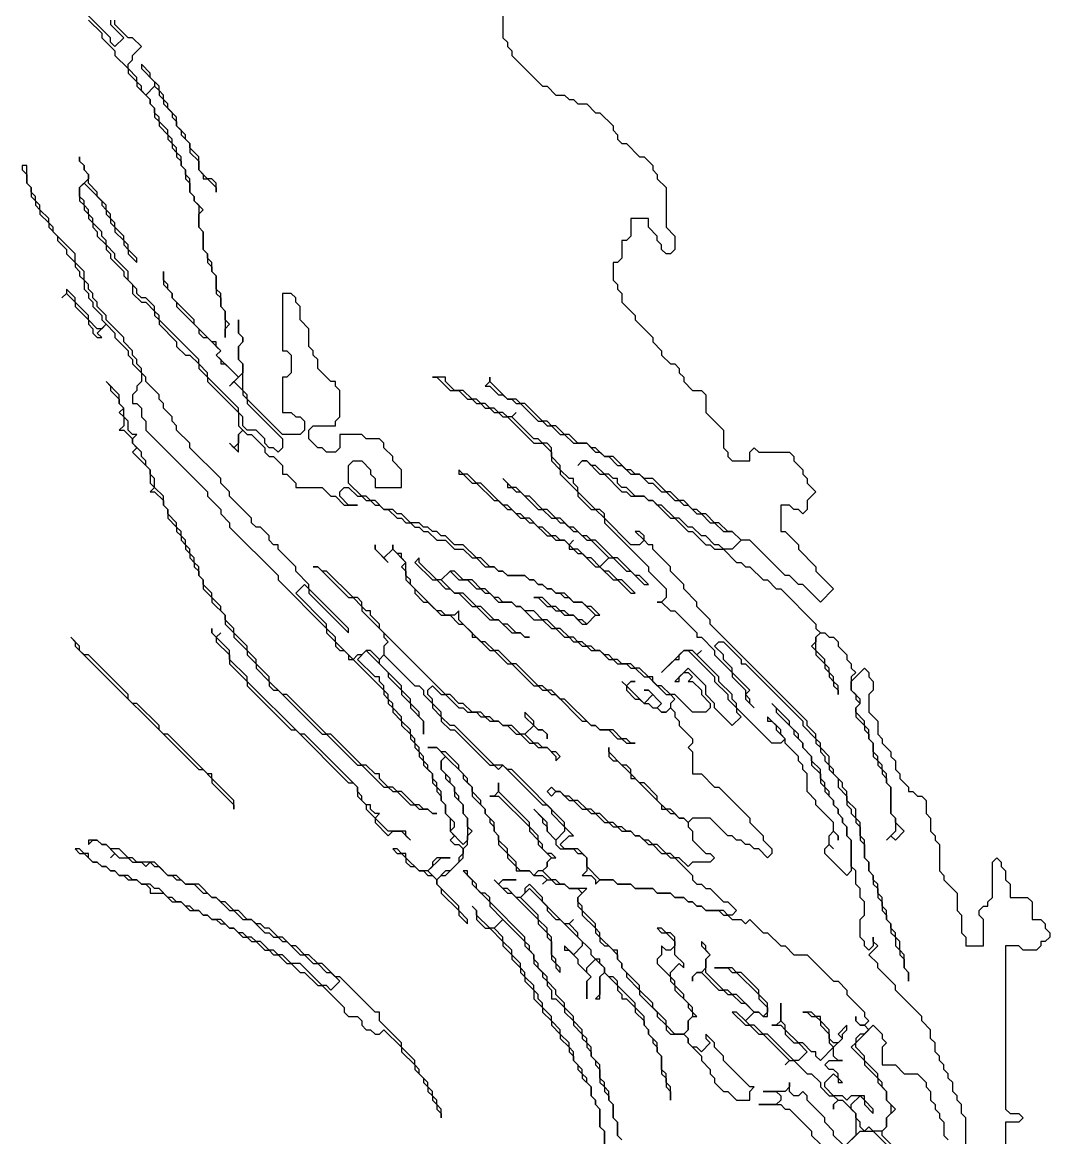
# Model space of a CAD drawing. Header units: metres. Extents: x 0 to 1000, y 0 to 1405.
# Drawn here: x 619.2 to 677.5, y 924.6 to 987.9 of the extents above; entities that cross this region are included whole.
import ezdxf

# ---------------------------------------------------------------- set-up
doc = ezdxf.new("R2010")
doc.units = ezdxf.units.M

msp = doc.modelspace()

# ---------------------------------------------------------------- linework, layer by layer
for points in [[(624.25, 988), (624.25, 987.75), (625, 987), (624.5, 986.5), (624.25, 986.75), (624.25, 987), (623, 988.25)], [(623, 988), (623.75, 987.25), (623.75, 987), (624.5, 986.25), (624.5, 986), (625.25, 985.25), (625.25, 985), (625.75, 984.5), (625.75, 984.25), (626.5, 983.5), (626.5, 983.25), (626.75, 983), (626.75, 982.5), (627, 982.25), (627, 982), (627.5, 981.5), (627.5, 981.25), (627.75, 981), (627.75, 980.75), (628, 980.5), (628, 980.25), (628.25, 980), (628.25, 979.75), (628.5, 979.5), (628.5, 979), (628.75, 978.75), (628.75, 978.25), (629, 978), (629, 977.75), (629.25, 977.5), (629.25, 976.25), (629.5, 976), (629.5, 975), (629.75, 974.75), (629.75, 974.25), (630, 974), (630, 973.75), (630.25, 973.5), (630.25, 972.5), (630.5, 972.25), (630.5, 971.75), (630.75, 971.5), (630.75, 970), (630.75, 970.5), (631, 970.75), (630.75, 971), (630.75, 971.5), (630.5, 971.75), (630.5, 972.5), (630.25, 972.75), (630.25, 973.5), (630, 973.75), (630, 974.25), (629.75, 974.5), (629.75, 974.75), (629.5, 975), (629.5, 976), (629.25, 976.25), (629.25, 977), (629.5, 977.25), (629, 977.75), (629, 978), (628.75, 978.25), (628.75, 979), (628.5, 979.25), (628.5, 979.5), (628.25, 979.75), (628.25, 980.25), (628, 980.5), (628, 980.75), (627.75, 981), (627.75, 981.25), (627.5, 981.5), (627.5, 981.75), (627, 982.25), (627, 982.5), (626.75, 982.75), (626.75, 983), (626.5, 983.25), (626.5, 983.5), (626.25, 983.75), (626.75, 984.25), (627, 984), (627, 983.75), (627.25, 983.5), (627.25, 983.25), (627.75, 982.75), (627.75, 982.5), (628, 982.25), (628, 982), (628.25, 981.75), (628.25, 981.5), (628.75, 981), (628.75, 980.5), (629.25, 980), (629.25, 979.5), (629.5, 979.25), (629.5, 979), (629.75, 979), (630.25, 978.5), (630.25, 978.25), (630.25, 978.75), (630, 979), (629.75, 979), (629.25, 979.5), (629.25, 980.25), (628.75, 980.75), (628.75, 981), (628.5, 981.25), (628.5, 981.5), (628, 982), (628, 982.5), (627.5, 983), (627.5, 983.25), (627.25, 983.5), (627.25, 983.75), (627, 984), (627, 984.25), (626.5, 984.75), (626.5, 985), (626, 985.5), (626, 985.25), (626.75, 984.5), (626.75, 984.25), (626.25, 983.75), (626, 984), (626, 984.25), (625.75, 984.5), (625.75, 984.75), (625.25, 985.25), (625.25, 985.5), (625.5, 985.75), (625.5, 986), (626, 986.5), (625.5, 987), (625.25, 987), (624.5, 987.75), (624.5, 988)], [(646.5, 988.25), (646.5, 987), (646.75, 986.75), (646.75, 986.5), (647, 986.25), (647, 986), (648.75, 984.25), (649, 984.25), (649.5, 983.75), (650, 983.75), (650.25, 983.5), (650.5, 983.5), (650.75, 983.25), (651.25, 983.25), (651.75, 982.75), (652, 982.75), (652.75, 982), (652.75, 981.75), (653, 981.5), (653, 981.25), (653.25, 981), (653.5, 981), (654.25, 980.25), (654.5, 980.25), (655, 979.75), (655, 979.5), (655.25, 979.25), (655.25, 979), (655.75, 978.5), (655.75, 976.25), (656.25, 975.75), (656.25, 975), (656, 974.75), (655.75, 974.75), (655.5, 975), (655.5, 975.25), (655.25, 975.5), (655.25, 975.75), (654.75, 976.25), (654.75, 976.75), (653.75, 976.75), (653.75, 975.75), (653.5, 975.5), (653.25, 975.5), (653.25, 974.5), (653, 974.25), (652.75, 974.25), (652.75, 973.25), (653, 973), (653, 972.75), (653.25, 972.5), (653.25, 972), (654, 971.25), (654, 971), (655, 970), (655, 969.75), (655.5, 969.25), (655.5, 969), (656, 968.5), (656.25, 968.5), (656.5, 968.25), (656.5, 968), (656.75, 967.75), (656.75, 967.5), (657.25, 967), (657.75, 967), (658, 966.75), (658, 965.75), (659, 964.75), (659, 963.75), (659.25, 963.5), (659.25, 963.25), (659.5, 963), (660.5, 963), (660.5, 963.5), (660.75, 963.75), (661, 963.5), (662.75, 963.5), (663, 963.25), (663, 963), (663.5, 962.5), (663.5, 962.25), (663.75, 962), (663.75, 961.75), (664.25, 961.25), (663.75, 960.75), (663.75, 960.25), (663.5, 960), (663.25, 960.25), (663, 960.25), (662.75, 960.5), (662.25, 960.5), (662.25, 959), (662.5, 959), (663.25, 958.25), (663.25, 958), (664.25, 957), (664.25, 956.75), (665.25, 955.75), (664.5, 955), (663.5, 956), (663.25, 956), (662.75, 956.5), (662.5, 956.5), (660.5, 958.5), (660, 958.5), (659.5, 959), (659.25, 959), (658.75, 959.5), (658.5, 959.5), (658, 960), (657.75, 960), (657.5, 960.25), (657.25, 960.25), (656.75, 960.75), (656.5, 960.75), (656, 961.25), (655.75, 961.25), (655, 962), (654.5, 962), (654.25, 962.25), (654, 962.25), (653.75, 962.5), (653.5, 962.5), (652.75, 963.25), (652.25, 963.25), (651.75, 963.75), (651.5, 963.75), (651.25, 964), (650.75, 964), (650.25, 964.5), (650, 964.5), (649.5, 965), (649.25, 965), (649, 965.25), (648.75, 965.25), (647.75, 966.25), (647.5, 966.25), (647.25, 966.5), (646.75, 966.5), (645.75, 967.5), (645.75, 967.75), (645.75, 967.5), (645.5, 967.25), (645.75, 967.25), (646.25, 966.75), (646.5, 966.75), (646.75, 966.5), (647, 966.5), (647.25, 966.25), (647.5, 966.25), (648.5, 965.25), (648.75, 965.25), (649, 965), (649.25, 965), (649.75, 964.5), (650, 964.5), (650.5, 964), (651.25, 964), (651.75, 963.5), (652, 963.5), (652.25, 963.25), (652.5, 963.25), (653, 962.75), (653.25, 962.75), (653.75, 962.25), (654.25, 962.25), (654.75, 961.75), (655, 961.75), (655.5, 961.25), (655.75, 961.25), (656.25, 960.75), (656.5, 960.75), (656.75, 960.5), (657, 960.5), (657.5, 960), (657.75, 960), (658.25, 959.5), (658.5, 959.5), (659, 959), (659.5, 959), (660, 958.5), (659.5, 958), (659, 958), (658.75, 958.25), (658.5, 958.25), (658, 958.75), (657.75, 958.75), (657.25, 959.25), (657, 959.25), (656.5, 959.75), (656.25, 959.75), (655.5, 960.5), (655.25, 960.5), (655, 960.75), (654.75, 960.75), (654.5, 961), (654, 961), (653.5, 961.5), (653.25, 961.5), (653, 961.75), (653, 962), (652.75, 962), (652.5, 962.25), (652.25, 962.25), (651.75, 962.75), (651.5, 962.75), (651.25, 963), (651, 963), (650.75, 962.75), (651, 963), (651.25, 963), (652, 962.25), (652.25, 962.25), (653.25, 961.25), (653.5, 961.25), (653.75, 961), (654.5, 961), (654.75, 960.75), (655, 960.75), (656, 959.75), (656.25, 959.75), (657, 959), (657.25, 959), (658, 958.25), (658.25, 958.25), (658.5, 958), (659, 958), (659.75, 957.25), (660, 957.25), (660.25, 957), (660.5, 957), (661.25, 956.25), (661.5, 956.25), (662, 955.75), (662.25, 955.75), (664.25, 953.75), (664.25, 953.5), (664.5, 953.25), (664.25, 953), (664.25, 952.75), (664, 952.5), (664.25, 952.25), (664.25, 952), (664.75, 951.5), (664.75, 951.25), (665, 951), (665, 950.75), (665.25, 950.5), (665.25, 950.25), (665.5, 950), (665.5, 949.75), (665.5, 950.25), (665.25, 950.5), (665.25, 950.75), (665, 951), (665, 951.25), (664.75, 951.5), (664.75, 951.75), (664.25, 952.25), (664.25, 953), (664.5, 953.25), (664.75, 953.25), (665, 953), (665.25, 953), (665.5, 952.75), (665.5, 952.5), (666, 952), (666, 951.75), (666.25, 951.5), (666.25, 951.25), (666.5, 951), (666.25, 950.75), (666.25, 950), (666.5, 949.75), (666.5, 949.5), (666.75, 949.25), (666.5, 949), (666.5, 948.5), (667, 948), (667, 947.75), (667.25, 947.5), (667.25, 947.25), (667.5, 947), (667.5, 946.25), (667.75, 946), (667.75, 945.75), (668, 945.5), (668, 945.25), (668.25, 945), (668.25, 944.75), (668.5, 944.5), (668.5, 943), (668.75, 942.75), (668.75, 942), (668.25, 941.5), (668.5, 941.75), (668.75, 941.5), (669.25, 942), (668.75, 942.5), (668.75, 942.75), (668.5, 943), (668.5, 944.5), (668.25, 944.75), (668.25, 945.25), (668, 945.5), (668, 945.75), (667.75, 946), (667.75, 946.25), (667.5, 946.5), (667.5, 947), (667.25, 947.25), (667.25, 947.75), (667, 948), (667, 948.25), (666.5, 948.75), (666.5, 949), (666.75, 949.25), (666.75, 949.5), (666.25, 950), (666.25, 950.5), (667, 951.25), (667.25, 951), (667.25, 950.75), (667.5, 950.5), (667.5, 950), (667.25, 949.75), (667.25, 948.75), (667.75, 948.25), (667.75, 947.5), (668, 947.25), (668, 947), (668.5, 946.5), (668.5, 946.25), (668.75, 946), (668.75, 945.5), (669, 945.25), (669, 945), (669.5, 944.5), (669.5, 944.25), (669.75, 944.25), (670, 944), (670.25, 944), (670.5, 943.75), (670.5, 943), (670.75, 942.75), (670.75, 942), (671, 941.75), (671, 941.5), (671.25, 941.25), (671.25, 939.75), (671.5, 939.5), (671.5, 939.25), (672.25, 938.5), (672.25, 937.5), (672.5, 937.25), (672.5, 936.25), (672.75, 936), (672.75, 935.5), (673.75, 935.5), (673.75, 937), (673.5, 937.25), (673.5, 937.5), (673.75, 937.75), (674, 937.75), (674, 938), (674.25, 938.25), (674.25, 940.25), (674.5, 940.5), (674.75, 940.25), (674.75, 940), (675, 939.75), (675, 939.25), (675.25, 939), (675.25, 938.25), (676.25, 938.25), (676.5, 938), (676.5, 937), (677, 937), (677.25, 936.75), (677.25, 936.5), (677.5, 936.25), (677.5, 936), (677.25, 935.75), (677, 935.75), (677, 935.5), (676.75, 935.25), (676, 935.25), (675.75, 935.5), (675, 935.5), (675, 926.25), (675.25, 926), (675.75, 926), (676, 925.75), (675.75, 925.5), (675, 925.5), (675, 924.25)], [(672.75, 924), (672.75, 925.75), (672.5, 926), (672.5, 926.5), (672.25, 926.75), (672.25, 927), (672, 927.25), (672, 927.75), (671.75, 928), (671.75, 928.25), (671.5, 928.5), (671.5, 928.75), (671.25, 929), (671.25, 929.25), (671, 929.5), (671, 930), (670.75, 930.25), (670.75, 930.75), (670.25, 931.25), (670.25, 931.5), (668.75, 933), (668.75, 933.25), (667.75, 934.25), (667.75, 934.5), (667.25, 935), (667.75, 935.5), (667.5, 935.75), (667.5, 936), (667.5, 935.5), (667.25, 935.25), (667, 935.5), (667, 935.75), (666.75, 936), (666.75, 937), (667, 937.25), (667, 938), (666.75, 938.25), (666.75, 938.75), (666.5, 939), (666.5, 939.75), (666.25, 940), (666.25, 941.5), (666, 941.75), (666, 942.25), (665.75, 942.5), (665.75, 942.75), (665.5, 943), (665.5, 943.25), (665.25, 943.5), (665.25, 943.75), (665, 944), (665, 944.25), (664.75, 944.5), (664.75, 944.75), (664.5, 945), (664.5, 945.5), (664, 946), (664, 946.25), (663.5, 946.75), (663.5, 947), (663.25, 947.25), (663.25, 947.5), (662.75, 948), (662.75, 948.25), (661.75, 949.25), (662, 949), (662, 948.75), (663, 947.75), (663, 947.5), (663.5, 947), (663.5, 946.75), (664, 946.25), (664, 945.75), (664.5, 945.25), (664.5, 944.75), (664.75, 944.5), (664.75, 944.25), (665.25, 943.75), (665.25, 943.5), (665.5, 943.25), (665.5, 943), (665.75, 942.75), (665.75, 942.5), (666, 942.25), (666, 941.75), (666.25, 941.5), (666.25, 939.75), (666, 939.5), (664.75, 940.75), (664.75, 941), (665, 941.25), (665.25, 941), (665, 941.25), (665, 941.75), (665.25, 942), (665.5, 941.75), (665.5, 941.5), (665.5, 941.75), (665.25, 942), (665.25, 942.5), (664.25, 943.5), (664.25, 943.75), (663.75, 944.25), (663.75, 945.25), (663.5, 945.5), (663.5, 945.75), (663.25, 946), (663.25, 946.25), (662.5, 947), (662.5, 947.25), (662.25, 947.5), (662.25, 947.75), (661.5, 948.5), (661.5, 948.25), (661.75, 948.25), (662, 948), (662, 947.75), (662.5, 947.25), (662.25, 947), (661.75, 947), (659.75, 949), (659.75, 949.25), (659.5, 949.5), (659.5, 949.75), (658.75, 950.5), (658.75, 950.75), (657.5, 952), (657.75, 952.25), (657.5, 952), (657.25, 952.25), (656.75, 952.25), (655.5, 951), (656.25, 951.75), (656.5, 951.75), (656.5, 952), (656.75, 952.25), (657, 952.25), (658.5, 950.75), (658.5, 950.5), (659.25, 949.75), (659.25, 949.5), (659.75, 949), (659.75, 948.75), (660, 948.5), (659.5, 948), (658.5, 949), (658.5, 949.25), (658, 949.75), (658, 950.25), (657, 951.25), (656.25, 950.5), (656.5, 950.5), (656.5, 950.75), (656.75, 951), (657, 951), (657.25, 950.75), (657, 950.5), (657.25, 950.5), (657.75, 950), (657.75, 949.75), (658.25, 949.25), (658.25, 949), (658, 948.75), (657.25, 948.75), (656.25, 949.75), (656, 949.75), (655.5, 950.25), (655.25, 950.25), (655, 950.5), (655, 950.75), (654.75, 950.75), (654.25, 951.25), (654, 951.25), (653.75, 951.5), (653.25, 951.5), (653, 951.75), (652.75, 951.75), (652.5, 952), (652.25, 952), (652, 952.25), (651.75, 952.25), (651.5, 952.5), (651.25, 952.5), (651, 952.75), (650.75, 952.75), (650.5, 953), (650.25, 953), (649.75, 953.5), (649.5, 953.5), (649, 954), (648.75, 954), (648.25, 954.5), (647.75, 954.5), (647.5, 954.75), (647.25, 954.75), (647, 955), (646.5, 955), (646.25, 955.25), (646, 955.25), (645.5, 955.75), (645.25, 955.75), (644.75, 956.25), (644.25, 956.25), (643.75, 956.75), (643.5, 956.75), (643, 956.25), (642.75, 956.25), (641.75, 957.25), (641.75, 957.5), (641.5, 957.25), (642.5, 956.25), (642.75, 956.25), (643.25, 955.75), (643.5, 955.75), (643.75, 955.5), (644, 955.5), (644.75, 954.75), (645, 954.75), (645.75, 954), (646.25, 954), (647, 953.25), (647.5, 953.25), (647.75, 953), (648, 953), (647.75, 953), (647.5, 953.25), (647.25, 953.25), (646.75, 953.75), (646.5, 953.75), (646.25, 954), (646, 954), (645.25, 954.75), (645, 954.75), (644.25, 955.5), (643.75, 955.5), (643, 956.25), (643.5, 956.75), (644, 956.25), (644.5, 956.25), (645, 955.75), (645.25, 955.75), (645.5, 955.5), (645.75, 955.5), (646.25, 955), (647, 955), (647.25, 954.75), (647.5, 954.75), (648.25, 954), (648.75, 954), (649.25, 953.5), (649.5, 953.5), (650, 953), (650.25, 953), (650.5, 952.75), (650.75, 952.75), (651, 952.5), (651.25, 952.5), (651.5, 952.25), (652, 952.25), (652.5, 951.75), (652.75, 951.75), (653, 951.5), (653.5, 951.5), (653.75, 951.25), (654, 951.25), (654.5, 950.75), (654.75, 950.75), (655.75, 949.75), (656, 949.75), (656.25, 949.5), (656, 949.25), (656, 949), (655.75, 948.75), (655.5, 948.75), (655.25, 949), (655.5, 949.25), (654.75, 950), (654.5, 950), (654.75, 950), (655, 949.75), (654.5, 949.25), (653.5, 950.25), (653.75, 950.5), (654, 950.5), (653.75, 950.5), (653.5, 950.25), (653.25, 950.5), (653.5, 950.25), (653.5, 950), (654, 949.5), (654.25, 949.5), (654.5, 949.25), (654.75, 949.25), (655, 949), (655.25, 949), (655.5, 948.75), (655.75, 948.75), (656, 949), (656.25, 948.75), (656.25, 948.5), (656.5, 948.25), (656.5, 948), (657.25, 947.25), (657.25, 947), (657, 946.75), (657.25, 946.5), (657.25, 945.25), (657.75, 945.25), (658.5, 944.5), (658.75, 944.5), (660.5, 942.75), (660.5, 942.5), (661.25, 941.75), (661.25, 941.5), (661.75, 941), (661.75, 940.75), (661.5, 940.5), (661, 941), (660.75, 941), (660.5, 941.25), (660.25, 941.25), (660, 941.5), (659.75, 941.5), (659.5, 941.75), (659.25, 941.75), (658.25, 942.75), (657.25, 942.75), (657, 942.5), (656.75, 942.75), (656.5, 942.75), (656, 943.25), (655.75, 943.25), (655.25, 943.75), (655.25, 944), (654.5, 944.75), (654.25, 944.75), (653.75, 945.25), (653.75, 945.5), (653.5, 945.75), (653.25, 945.75), (652.5, 946.5), (652.5, 946.75), (652.5, 946.25), (652.75, 946), (653, 946), (653.75, 945.25), (653.75, 945), (654, 945), (655.5, 943.5), (655.5, 943.25), (655.75, 943.25), (656, 943), (656.25, 943), (656.5, 942.75), (656.75, 942.75), (657, 942.5), (657, 942.25), (657.25, 942), (657.25, 941.5), (658, 940.75), (658.25, 940.75), (658.5, 940.5), (658.25, 940.25), (657.25, 940.25), (657, 940), (656.5, 940.5), (656.25, 940.5), (656, 940.75), (655.75, 940.75), (655.25, 941.25), (655, 941.25), (654.75, 941.5), (654.5, 941.5), (654.25, 941.75), (654, 941.75), (653.75, 942), (653.5, 942), (653.25, 942.25), (653, 942.25), (652.75, 942.5), (652.5, 942.5), (652, 943), (651.75, 943), (651.5, 943.25), (651.25, 943.25), (650.75, 943.75), (650.5, 943.75), (650.25, 944), (650, 944), (649.75, 944.25), (649.5, 944.25), (649.25, 944.5), (649, 944.25), (649.25, 944), (649.5, 944.25), (649.75, 944.25), (650.25, 943.75), (650.5, 943.75), (651, 943.25), (651.25, 943.25), (651.5, 943), (651.75, 943), (652.25, 942.5), (652.5, 942.5), (652.75, 942.25), (653, 942.25), (653.25, 942), (653.75, 942), (654, 941.75), (654.25, 941.75), (654.75, 941.25), (655, 941.25), (655.5, 940.75), (655.75, 940.75), (656, 940.5), (656.25, 940.5), (657.25, 939.5), (657.25, 939.25), (657.5, 939), (657.75, 939), (658, 938.75), (658.25, 938.75), (659, 938), (659.25, 938), (659.75, 937.5), (659.5, 937.25), (659.25, 937.25), (659, 937.5), (658, 937.5), (657.75, 937.75), (657.5, 937.75), (657.25, 938), (657, 938), (656.75, 938.25), (656.25, 938.25), (656, 938.5), (655.25, 938.5), (655, 938.75), (654, 938.75), (653.75, 939), (653, 939), (652.75, 939.25), (652, 939.25), (651.25, 940), (651.25, 940.5), (650.75, 941), (650, 941), (649.75, 941.25), (650.25, 941.75), (650.5, 941.75), (650, 942.25), (650, 942.5), (647, 945.5), (646.75, 945.5), (646.5, 945.75), (646, 945.75), (643.75, 948), (643.5, 948), (643, 948.5), (643, 948.75), (642.5, 949.25), (642.5, 949.5), (642.25, 949.75), (642.25, 950), (642.5, 950.25), (643, 949.75), (643.25, 949.75), (644, 949), (644.25, 949), (644.5, 948.75), (645, 948.75), (645.25, 948.5), (645.5, 948.5), (645.75, 948.25), (646.25, 948.25), (646.5, 948), (646.75, 948), (647.25, 947.5), (647.5, 947.5), (648, 947), (648.25, 947), (648.5, 946.75), (649, 946.75), (649.5, 946.25), (649.5, 946), (649.75, 946.25), (649.5, 946.5), (649.25, 946.5), (649, 946.75), (648.75, 946.75), (648.5, 947), (648.25, 947), (647.75, 947.5), (648.25, 948), (648.5, 947.75), (648.75, 947.75), (649, 947.5), (649, 947.25), (649, 947.5), (648.75, 947.75), (648.5, 947.75), (648.25, 948), (648.25, 948.25), (647.75, 948.75), (647.75, 948.5), (648.25, 948), (647.75, 947.5), (647.5, 947.5), (647, 948), (646.5, 948), (646.25, 948.25), (646, 948.25), (645.75, 948.5), (645.5, 948.5), (645.25, 948.75), (644.75, 948.75), (644.25, 949.25), (644, 949.25), (643.5, 949.75), (643.25, 949.75), (639.5, 953.5), (639.5, 953.75), (639, 954.25), (639, 954.5), (638.75, 954.5), (638.5, 954.75), (638.5, 955), (638.25, 955.25), (638, 955.25), (636.5, 956.75), (636.25, 956.75), (636, 957), (635.75, 957), (636, 957), (637.75, 955.25), (638, 955.25), (638.5, 954.75), (638.5, 954.5), (639.75, 953.25), (639.75, 953), (640, 952.75), (639.75, 952.5), (639.75, 952), (639.5, 951.75), (639, 952.25), (638.75, 952.25), (638.5, 952), (638.25, 952), (638, 951.75), (637, 952.75), (637, 953), (636.5, 953.5), (636.5, 953.75), (634.75, 955.5), (635.25, 956), (635.5, 955.75), (635.5, 955.5), (637.75, 953.25), (637.75, 953.5), (635.5, 955.75), (635.5, 956), (634.75, 956.75), (634.75, 957), (633.75, 958), (633.75, 958.25), (633.5, 958.25), (633.25, 958.5), (633.25, 958.75), (632.75, 959.25), (632.5, 959.25), (632.25, 959.5), (632.25, 959.75), (631, 961), (631, 961.25), (630.5, 961.75), (630.5, 962), (628.75, 963.75), (628.75, 964), (628, 964.75), (628, 965), (627.75, 965.25), (627.75, 965.5), (627.25, 966), (627.25, 966.25), (627, 966.5), (627, 966.75), (626.25, 967.5), (626.25, 967.75), (626, 968), (626, 968.25), (625.75, 968.5), (625.75, 968.75), (625.5, 969), (625.5, 969.25), (625, 969.75), (625, 970), (624, 971), (624, 971.25), (623.5, 971.75), (623.5, 972), (623.25, 972.25), (623.25, 972.5), (623, 972.75), (623, 973), (622.75, 973.25), (622.75, 973.75), (622.25, 974.25), (622.25, 974.75), (621, 976), (621, 976.25), (620.75, 976.5), (620.75, 976.75), (620.25, 977.25), (620.25, 977.5), (620, 977.75), (620, 978), (619.75, 978.25), (619.75, 978.5), (619.5, 978.75), (619.5, 979.75), (619.25, 979.75), (619.25, 979.5), (619.5, 979.25), (619.5, 978.75), (619.75, 978.5), (619.75, 978), (620, 977.75), (620, 977.5), (620.25, 977.25), (620.25, 977), (620.75, 976.5), (620.75, 976.25), (621.25, 975.75), (621.25, 975.5), (621.75, 975), (621.75, 974.75), (622.25, 974.25), (622.25, 974), (622.5, 973.75), (622.5, 973.5), (622.75, 973.25), (622.75, 972.75), (623, 972.5), (623, 972.25), (623.25, 972), (623.25, 971.75), (623.75, 971.25), (623.75, 971), (624, 970.75), (623.75, 970.5), (623.5, 970.5), (623, 971), (623, 971.25), (622.25, 972), (622.25, 972.25), (621.75, 972.75), (621.75, 972.5), (621.5, 972.25), (621.75, 972.5), (622.25, 972), (622.25, 971.75), (623, 971), (623, 970.75), (623.25, 970.5), (623.25, 970.25), (623.5, 970), (623.75, 970), (623.5, 970.25), (624, 970.75), (624.5, 970.25), (624.5, 970), (625.25, 969.25), (625.25, 969), (625.5, 968.75), (625.5, 968.5), (626, 968), (626, 967.5), (625.75, 967.25), (625.75, 967), (625.5, 966.75), (625.5, 966.25), (625.75, 966.25), (626, 966), (626, 965.5), (626.25, 965.25), (626.25, 964.75), (629.75, 961.25), (629.75, 961), (630.5, 960.25), (630.5, 960), (631, 959.5), (631, 959.25), (633.75, 956.5), (633.75, 956.25), (636.5, 953.5), (636.5, 953.25), (637, 952.75), (637, 952.5), (637.25, 952.25), (637.5, 952.25), (637.75, 952), (637.75, 951.75), (638, 951.75), (639.75, 950), (639.75, 949.75), (640, 949.5), (640, 949.25), (640.25, 949), (640.25, 948.75), (640.75, 948.25), (640.75, 948), (641.25, 947.5), (641.25, 947.25), (641.5, 947), (641.5, 946.75), (641.75, 946.5), (641.75, 946.25), (642, 946), (642, 945.75), (642.5, 945.25), (642.5, 944.75), (642.75, 944.5), (642.75, 944.25), (643, 944), (643, 943.75), (643.25, 943.5), (643.25, 943), (643.5, 942.75), (643.5, 942), (643.75, 941.75), (643.5, 941.5), (643.75, 941.25), (644, 941.25), (644.25, 941), (644.25, 940.75), (644, 940.5), (644, 940.25), (643.5, 939.75), (643.25, 939.75), (642.75, 939.25), (642.25, 939.75), (643, 940.5), (643.5, 940.5), (642.75, 940.5), (642.5, 940.25), (642.5, 940), (642.25, 939.75), (641.75, 939.75), (641, 940.5), (641, 940.75), (640.75, 940.75), (640.5, 941), (640.25, 941), (640.5, 940.75), (640.75, 940.75), (641, 940.5), (641, 940.25), (641.25, 940), (641.5, 940), (641.75, 939.75), (642, 939.75), (642.25, 939.5), (642.5, 939.5), (642.75, 939.25), (642.75, 939), (643, 938.75), (643, 938.5), (644, 937.5), (644, 937.25), (644.5, 936.75), (644.5, 937), (644, 937.5), (644, 937.75), (642.75, 939), (642.75, 939.25), (643, 939.5), (643.25, 939.5), (644.25, 940.5), (644.25, 941), (644.5, 941.25), (644.5, 941.75), (644.75, 942), (644.5, 942.25), (644.5, 942.75), (644.25, 943), (644.25, 943.5), (644, 943.75), (644, 944), (643.75, 944.25), (643.75, 944.5), (643.5, 944.75), (643.5, 945), (643, 945.5), (643, 946), (643.25, 946.25), (644.25, 945.25), (644.25, 945), (644.75, 944.5), (644.75, 944), (645.5, 943.25), (645.5, 943), (645.75, 942.75), (645.75, 942.5), (646, 942.25), (646, 942), (646.25, 941.75), (646.25, 941.25), (646.75, 940.75), (646.75, 940.5), (647.25, 940), (647.25, 939.75), (648, 939.75), (648.25, 939.5), (648.75, 939.5), (649, 939.25), (648.75, 939), (649, 939.25), (649.25, 939.25), (649.5, 939), (650, 939), (650.25, 938.75), (650.75, 938.75), (651, 938.5), (650.75, 938.25), (650.75, 937.75), (651, 937.5), (651, 937.25), (651.75, 936.5), (651.75, 936.25), (652, 936), (652, 935.75), (652.25, 935.5), (652.5, 935.5), (653, 935), (653, 934.75), (653.25, 934.5), (653.25, 934.25), (653.5, 934), (653.5, 933.75), (654.25, 933), (654.25, 932.75), (655.25, 931.75), (655.25, 931.5), (655.75, 931), (655.75, 930.75), (656, 930.5), (656.75, 930.5), (657, 930.25), (657, 930), (657.75, 929.25), (657.75, 929), (658.25, 928.5), (658.25, 928.25), (658.5, 928), (658.5, 927.75), (659, 927.25), (659.25, 927.25), (659.75, 926.75), (660.5, 926.75), (660.5, 927.25), (660.75, 927.5), (660.5, 927.5), (659, 929), (659, 929.25), (658.5, 929.75), (658.5, 930), (658, 930.5), (658, 930.25), (658.25, 930), (657.75, 929.5), (657.5, 929.75), (657.25, 929.75), (657, 930), (657, 930.25), (656.75, 930.5), (657, 930.75), (657, 931.25), (657.25, 931.5), (657.5, 931.5), (657.25, 931.75), (657.25, 932), (656.75, 932.5), (656.75, 932.75), (656.25, 933.25), (656.25, 933.5), (656, 933.75), (656, 934), (656.5, 934.5), (656.75, 934.25), (656.75, 934.5), (656.25, 935), (656.25, 936), (656, 936.25), (655.75, 936.25), (655.5, 936.5), (655.25, 936.5), (655.5, 936.25), (655.75, 936.25), (656.25, 935.75), (656.25, 935.5), (656, 935.25), (655.75, 935.25), (655.5, 935.5), (655.5, 935), (655.25, 934.75), (655.25, 934.5), (656, 933.75), (656, 933.5), (656.25, 933.25), (656.25, 933), (657, 932.25), (657, 932), (657.25, 931.75), (657.25, 931.5), (657, 931.25), (657, 930.75), (656.75, 930.5), (656.25, 930.5), (655.75, 931), (655.75, 931.25), (655, 932), (655, 932.25), (654.25, 933), (654.25, 933.25), (653.25, 934.25), (653.25, 934.5), (653, 934.75), (653, 935.25), (652.75, 935.25), (652, 936), (652, 936.25), (651.75, 936.5), (651.75, 936.75), (651, 937.5), (651, 937.75), (650.75, 938), (650.75, 938.25), (651.25, 938.75), (650.25, 938.75), (650, 939), (649.75, 939), (649.5, 939.25), (649.25, 939.25), (648.75, 939.75), (649, 940), (649, 940.25), (649.25, 940.5), (649.5, 940.5), (649.25, 940.75), (649, 940.75), (648.75, 941), (648.75, 941.25), (648.5, 941.5), (648.5, 941.75), (648, 942.25), (648, 942.5), (646.25, 944.25), (646.25, 944.75), (646.25, 944.25), (646, 944), (645.75, 944), (646.25, 944), (648, 942.25), (648, 942), (648.5, 941.5), (648.5, 941.25), (649.25, 940.5), (649, 940.25), (649, 940), (648.75, 939.75), (648.5, 939.75), (648.25, 939.5), (648, 939.75), (647.5, 939.75), (647.25, 940), (647.25, 940.25), (646.75, 940.75), (646.75, 941), (646.25, 941.5), (646.25, 941.75), (646, 942), (646, 942.5), (645.5, 943), (645.5, 943.25), (645.25, 943.5), (645.25, 943.75), (644.75, 944.25), (644.75, 944.5), (644.5, 944.75), (644.5, 945), (644, 945.5), (644, 945.75), (643.25, 946.5), (643, 946.5), (642.75, 946.75), (642.25, 946.75), (642.75, 946.75), (643.25, 946.25), (643, 946), (643, 945.5), (643.25, 945.25), (643.25, 945), (643.75, 944.5), (643.75, 944), (644.25, 943.5), (644.25, 943), (644.5, 942.75), (644.5, 941.5), (644.25, 941.25), (643.5, 942), (643.75, 942.25), (643.75, 942.5), (643.25, 943), (643.25, 943.5), (643, 943.75), (643, 944.25), (642.75, 944.5), (642.75, 944.75), (642.5, 945), (642.5, 945.25), (642.25, 945.5), (642.25, 945.75), (642, 946), (642, 946.25), (641.75, 946.5), (641.75, 946.75), (641.5, 947), (641.5, 947.25), (641.25, 947.5), (641.25, 947.75), (640.75, 948.25), (640.75, 948.5), (640.25, 949), (640.25, 949.25), (640, 949.5), (640, 949.75), (639.75, 950), (639.75, 950.25), (639.5, 950.5), (639.5, 950.75), (639.25, 950.75), (638.25, 951.75), (638.75, 952.25), (640, 951), (640, 950.75), (640.75, 950), (640.75, 949.75), (641.25, 949.25), (641.25, 949), (642, 948.25), (642, 947.5), (642, 948.25), (641.75, 948.5), (641.75, 948.75), (641.25, 949.25), (641.25, 949.5), (640.75, 950), (640.75, 950.25), (639.5, 951.5), (639.5, 951.75), (639.75, 952), (641.5, 950.25), (641.75, 950.25), (642, 950), (642, 949.75), (642.5, 949.25), (642.5, 949), (643, 948.5), (643, 948.25), (643.5, 947.75), (643.75, 947.75), (645.75, 945.75), (646, 945.75), (646.25, 945.5), (646.5, 945.75), (648.75, 943.5), (649, 943.5), (649.25, 943.25), (649.25, 943), (650, 942.25), (650, 942), (649.5, 941.5), (649, 942), (649, 942.5), (648.25, 943.25), (648.75, 942.75), (648.75, 942.5), (649, 942.25), (649, 942), (649.5, 941.5), (649.5, 941.25), (649.75, 941), (650.5, 941), (650.75, 940.75), (651, 940.75), (651.25, 940.5), (651.25, 939.75), (651, 939.5), (651.5, 939.5), (651.75, 939.25), (651.75, 939), (652, 939.25), (652.75, 939.25), (653, 939), (653.75, 939), (654, 938.75), (655, 938.75), (655.25, 938.5), (656, 938.5), (656.25, 938.25), (656.75, 938.25), (657, 938), (657.25, 938), (657.5, 937.75), (657.75, 937.75), (658, 937.5), (658.75, 937.5), (659, 937.25), (659.25, 937.25), (659.5, 937), (660, 937), (660.25, 936.75), (660.5, 937), (661.25, 936.25), (661.5, 936.25), (662.25, 935.5), (662.5, 935.5), (663, 935), (663.75, 935), (665.25, 933.5), (665.5, 933.5), (666, 933), (666, 932.75), (667, 931.75), (667, 931.5), (667.25, 931.25), (667, 931), (666.75, 931), (666.5, 931.25), (666.5, 931.5), (666.5, 931.25), (666.75, 931), (667, 931), (667.25, 930.75), (667, 930.5), (666.75, 930.5), (666.5, 930.25), (666.5, 930), (666.25, 929.75), (667, 929), (667, 928.75), (667.75, 928), (667.75, 927.75), (668.25, 927.25), (668.25, 926.75), (668.5, 926.5), (668.5, 926), (668.25, 925.75), (668.25, 925.25), (668, 925), (667.5, 925), (667.25, 925.25), (667, 925), (666.75, 925.25), (666.75, 925.5), (666.5, 925.75), (666.5, 926), (666.25, 926.25), (666.25, 926.5), (666.75, 927), (667, 926.75), (667, 926.5), (667.5, 926), (667.5, 926.25), (667, 926.75), (667, 927), (666.25, 927), (666, 926.75), (665.75, 927), (665.25, 927), (664.75, 927.5), (664.75, 927.75), (665.25, 928.25), (665.5, 928), (665.5, 927.75), (665.75, 927.75), (665.5, 928), (665.5, 928.25), (665.25, 928.5), (665, 928.5), (664.75, 928.75), (665, 929), (665.75, 929), (665.5, 929), (665.25, 929.25), (665.25, 929.75), (665.75, 930.25), (665.75, 930.5), (666, 930.75), (666, 931), (665.5, 930.5), (665.75, 930.25), (665.5, 930), (665.25, 930), (665, 930.25), (665, 930.75), (664.5, 931.25), (664.5, 931.5), (664.25, 931.5), (664, 931.75), (663.5, 931.75), (663.75, 931.75), (664, 931.5), (664.25, 931.5), (664.5, 931.25), (664.5, 931), (665, 930.5), (665, 930), (665.25, 929.75), (664.5, 929), (664.25, 929.25), (664.25, 929.5), (664, 929.5), (663.5, 930), (663.25, 930), (662.5, 930.75), (662.5, 931), (662.25, 931.25), (662.25, 932.25), (662.25, 931.25), (662, 931), (661.75, 931), (662.25, 931), (662.5, 930.75), (662.5, 930.5), (663, 930), (663.25, 930), (663.75, 929.5), (663.25, 929), (663, 929), (661.5, 930.5), (661.25, 930.5), (660.75, 931), (660.5, 931), (660.25, 931.25), (660.75, 931.75), (661, 931.75), (661.25, 931.5), (661.5, 931.5), (661.5, 932.25), (661, 932.75), (661, 933), (660, 934), (659.75, 934), (659.5, 934.25), (658.5, 934.25), (659.25, 934.25), (659.5, 934), (659.75, 934), (661, 932.75), (661, 932.5), (661.5, 932), (661.5, 931.75), (661.25, 931.5), (661, 931.75), (660.75, 931.75), (659.75, 932.75), (659.5, 932.75), (659.25, 933), (659, 933), (658, 934), (658, 934.75), (658.25, 935), (658, 935.25), (658, 935.5), (657.75, 935.75), (657.75, 935.5), (658.25, 935), (658, 934.75), (658, 934.25), (657.75, 934), (657.5, 934), (657.25, 933.75), (657.25, 933.5), (657.25, 933.75), (657.5, 934), (657.75, 934), (658.75, 933), (659, 933), (659.25, 932.75), (659.5, 932.75), (660, 932.25), (660.25, 932.25), (660.75, 931.75), (660.25, 931.25), (659.75, 931.75), (659.5, 931.75), (660.25, 931), (660.5, 931), (661, 930.5), (661.25, 930.5), (662.75, 929), (662.5, 928.75), (662.75, 929), (663, 929), (663.75, 928.25), (664, 928.25), (664.5, 927.75), (664.5, 927.5), (665, 927), (665.25, 927), (665.5, 926.75), (665.25, 926.5), (665.25, 926.25), (665.25, 926.5), (665.5, 926.75), (665.75, 926.75), (666.5, 926), (666.5, 924.75), (666, 924.25)], [(653.25, 924.5), (653, 924.75), (653, 925.5), (652.75, 925.75), (652.75, 926.5), (652.5, 926.75), (652.5, 927.25), (652.25, 927.5), (652.25, 927.75), (652, 928), (652, 928.75), (651.5, 929.25), (651.5, 929.75), (651.25, 930), (651.25, 930.25), (651, 930.5), (651, 930.75), (650.5, 931.25), (650.5, 931.5), (650, 932), (650, 932.25), (649.5, 932.75), (649.5, 933), (649, 933.5), (649, 933.75), (648.5, 934.25), (648.5, 934.5), (648.25, 934.75), (648.25, 935), (648, 935.25), (648, 935.5), (647.75, 935.75), (647.75, 936), (645.75, 938), (645.75, 938.25), (645.5, 938.5), (645.25, 938.5), (645, 938.75), (645, 939), (644.5, 939.5), (644.5, 939.75), (644.25, 939.75), (644.75, 939.25), (644.75, 939), (645.75, 938), (645.75, 937.75), (646.5, 937), (646, 936.5), (645.75, 936.5), (645, 937.25), (645, 937.5), (644.75, 937.75), (645, 937.5), (645, 937), (645.5, 936.5), (645.75, 936.5), (646.5, 935.75), (646.5, 935.5), (647, 935), (647, 934.75), (647.5, 934.25), (647.5, 934), (647.75, 933.75), (647.75, 933.5), (648.25, 933), (648.25, 932.5), (648.75, 932), (648.75, 931.75), (649.25, 931.25), (649.25, 931), (649.75, 930.5), (649.75, 930.25), (650.25, 929.75), (650.25, 929.5), (650.5, 929.25), (650.5, 929), (650.75, 928.75), (650.75, 928.5), (651, 928.25), (651, 928), (651.5, 927.5), (651.5, 927), (651.75, 926.75), (651.75, 926.5), (652, 926.25), (652, 925.25), (652.25, 925), (652.25, 924)], [(652.25, 924), (652.25, 925), (652, 925.25), (652, 926.25), (651.75, 926.5), (651.75, 926.75), (651.5, 927), (651.5, 927.5), (651.25, 927.75), (651.25, 928), (651, 928.25), (651, 928.5), (650.5, 929), (650.5, 929.5), (650.25, 929.75), (650.25, 930), (649.75, 930.5), (649.75, 930.75), (649.25, 931.25), (649.25, 931.5), (648.75, 932), (648.75, 932.25), (648.5, 932.5), (648.5, 932.75), (648.25, 933), (648.25, 933.25), (647.75, 933.75), (647.75, 934), (647.5, 934.25), (647.5, 934.5), (647, 935), (647, 935.25), (646.5, 935.75), (646.5, 936), (646, 936.5), (646.5, 937), (647.75, 935.75), (647.75, 935.5), (648.25, 935), (648.25, 934.5), (648.75, 934), (648.75, 933.75), (649, 933.5), (649, 933.25), (649.25, 933), (649.25, 932.5), (649.5, 932.5), (650, 932), (650, 931.75), (650.5, 931.25), (650.5, 931), (651, 930.5), (651, 930.25), (651.25, 930), (651.25, 929.75), (651.5, 929.5), (651.5, 929.25), (651.75, 929), (651.75, 928.75), (652, 928.5), (652, 927.75), (652.25, 927.5), (652.25, 927.25), (652.5, 927), (652.5, 926.75), (652.75, 926.5), (652.75, 925.75), (653, 925.5), (653, 924.75), (653.25, 924.5)], [(668.5, 924.25), (668, 924.75), (668, 925), (668.25, 925.25), (668.25, 925.75), (668.75, 926.25), (668.25, 926.75), (668.25, 927.25), (668, 927.5), (668, 927.75), (667.75, 928), (667.75, 928.25), (667, 929), (667, 929.25), (666.5, 929.75), (666.5, 930), (667.5, 931), (668, 930.5), (668, 930.25), (668.25, 930), (668, 929.75), (668, 928.75), (668.75, 928.75), (669.25, 928.25), (670, 928.25), (670.5, 927.75), (670.5, 927.5), (670.75, 927.25), (670.75, 926.75), (671, 926.5), (671, 926.25), (671.25, 926), (671.25, 925.75), (671.5, 925.5), (671.5, 924.75), (671.75, 924.5)], [(665.75, 924.25), (665.25, 924.75), (665.25, 925), (664.75, 925.5), (664.75, 925.75), (663.75, 926.75), (663.75, 927), (663.5, 927.25), (663.25, 927), (663, 927), (662.75, 927.25), (662.75, 927.75), (662.75, 927.5), (662.5, 927.25), (661.25, 927.25), (662, 927.25), (662.25, 927), (662.25, 926.75), (662, 926.5), (661, 926.5), (662.25, 926.5), (662.5, 926.25), (662.75, 926.25), (664, 925), (664, 924.75), (664.5, 924.25)], [(666.25, 924.5), (666.75, 925), (667.5, 925), (668.5, 924)]]:
    msp.add_lwpolyline(points)
for points in [[(622.5, 980.25), (622.5, 980), (622.75, 979.75), (622.75, 979.5), (623, 979.25), (623, 979), (622.5, 978.5), (622.5, 977.75), (622.75, 977.5), (622.75, 977.25), (623, 977), (623, 976.75), (623.25, 976.5), (623.25, 976.25), (623.5, 976), (623.5, 975.75), (624, 975.25), (624, 975), (624.25, 974.75), (624.25, 974.5), (625, 973.75), (625, 973.5), (625.5, 973), (625.5, 972.5), (626, 972), (626.25, 972), (626.75, 971.5), (626.75, 971.25), (627, 971), (627, 970.75), (628, 969.75), (628, 969.5), (628.5, 969), (628.75, 969), (629.25, 968.5), (629.25, 968.25), (629.75, 967.75), (629.75, 967.5), (631.5, 965.75), (631.5, 965), (631.75, 964.75), (631.5, 964.5), (631.5, 964), (631.25, 963.75), (631, 964), (631.5, 963.5), (631.5, 964.5), (631.75, 964.75), (632, 964.5), (632.25, 964.5), (633, 963.75), (633, 963.5), (633.25, 963.25), (633.5, 963.25), (634, 962.75), (634, 962.25), (634.25, 962.25), (634.75, 961.75), (634.75, 961.5), (636.25, 961.5), (636.75, 961), (637, 961), (637.5, 960.5), (638.25, 960.5), (637.75, 960.5), (637.25, 961), (637.25, 961.25), (637.5, 961.5), (637.75, 961.5), (638.25, 961), (638.5, 961), (638.75, 960.75), (639, 960.75), (639.25, 960.5), (639.5, 960.5), (639.75, 960.25), (640, 960.25), (640.5, 959.75), (640.75, 959.75), (641, 959.5), (641.25, 959.5), (641.5, 959.25), (641.75, 959.25), (642, 959), (642.25, 959), (642.75, 958.5), (643.25, 958.5), (643.75, 958), (644.25, 958), (644.75, 957.5), (645, 957.5), (645.5, 957), (646, 957), (646.25, 956.75), (646.5, 956.75), (646.75, 956.5), (647.75, 956.5), (648, 956.25), (648.25, 956.25), (648.5, 956), (648.75, 956), (649, 955.75), (649.25, 955.75), (649.5, 955.5), (649.75, 955.5), (650, 955.25), (650.25, 955.25), (650.5, 955), (651, 955), (651.75, 954.25), (651.25, 953.75), (651, 954), (650.75, 954), (650.5, 954.25), (650.25, 954.25), (650, 954.5), (649.75, 954.5), (649.5, 954.75), (649.25, 954.75), (648.75, 955.25), (648.25, 955.25), (648.5, 955.25), (649, 954.75), (649.25, 954.75), (649.5, 954.5), (649.75, 954.5), (650, 954.25), (650.5, 954.25), (651, 953.75), (651.25, 953.75), (651.75, 954.25), (652, 954.25), (651.5, 954.75), (651.25, 954.75), (651, 955), (650.5, 955), (650, 955.5), (649.5, 955.5), (649.25, 955.75), (649, 955.75), (648.75, 956), (648.5, 956), (648.25, 956.25), (648, 956.25), (647.75, 956.5), (646.75, 956.5), (646.5, 956.75), (646.25, 956.75), (646, 957), (645.75, 957), (645.25, 957.5), (645, 957.5), (644.25, 958.25), (643.75, 958.25), (643.25, 958.75), (643, 958.75), (642.75, 959), (642.5, 959), (642.25, 959.25), (642, 959.25), (641.75, 959.5), (641.25, 959.5), (640.75, 960), (640.5, 960), (640.25, 960.25), (639.75, 960.25), (639.25, 960.75), (639, 960.75), (638.75, 961), (638.5, 961), (637.75, 961.75), (637.75, 962.75), (638, 963), (638.5, 963), (639, 962.5), (639, 962.25), (639.25, 962), (639.25, 961.5), (640.75, 961.5), (640.75, 962.5), (640.25, 963), (640.25, 963.25), (639.75, 963.75), (639.75, 964), (639.5, 964.25), (638.75, 964.25), (638.5, 964.5), (637.25, 964.5), (637.25, 963.75), (637, 963.5), (636.5, 963.5), (636.25, 963.75), (636, 963.75), (635.5, 964.25), (635.5, 964.75), (635.75, 965), (637, 965), (637, 965.25), (637.25, 965.5), (637.25, 967), (637, 967.25), (637, 967.5), (636.75, 967.5), (636, 968.25), (636, 968.75), (635.75, 969), (635.75, 969.25), (635.5, 969.5), (635.5, 970.5), (635, 971), (635, 971.75), (634.75, 972), (634.75, 972.25), (634.5, 972.5), (634, 972.5), (634, 969.25), (634.25, 969.25), (634.5, 969), (634.5, 968), (634.25, 967.75), (634, 967.75), (634, 965.75), (634.5, 965.75), (634.75, 965.5), (635, 965.5), (635.25, 965.25), (635.25, 964.75), (635, 964.5), (634, 964.5), (632, 966.5), (632, 966.75), (631.75, 967), (631.75, 968.5), (631.5, 968.75), (631.5, 969.5), (631.75, 969.75), (631.75, 970), (631.5, 970.25), (631.5, 971), (631.5, 970.25), (631.75, 970), (631.75, 969.75), (631.5, 969.5), (631.5, 968.75), (631.75, 968.5), (631.75, 968), (631.5, 967.75), (630.25, 969), (630.5, 969.25), (630.25, 969.5), (630.25, 969.75), (630, 969.75), (629, 970.75), (629, 971), (627.75, 972.25), (627.75, 972.5), (627.5, 972.75), (627.5, 973), (627.25, 973.25), (627.25, 973.75), (627.25, 973), (627.75, 972.5), (627.75, 972.25), (628, 972), (628, 971.75), (629.25, 970.5), (629.25, 970.25), (629.5, 970), (629.75, 970), (630.5, 969.25), (630.25, 969), (630.5, 968.75), (630.5, 968.5), (630.75, 968.5), (631.5, 967.75), (631, 967.25), (631.25, 967.5), (631.75, 967), (631.75, 966.75), (632, 966.5), (632, 966.25), (634, 964.25), (634, 963.75), (633.75, 963.5), (633.5, 963.75), (633.25, 963.75), (633, 964), (633, 964.25), (632.5, 964.75), (632, 964.75), (631.75, 965), (631.75, 965.5), (631.5, 965.75), (631.5, 966), (629.75, 967.75), (629.75, 968), (629.25, 968.5), (629.25, 968.75), (627, 971), (627, 971.25), (626.75, 971.5), (626.75, 971.75), (626.25, 972.25), (626, 972.25), (625.75, 972.5), (625.75, 972.75), (625.25, 973.25), (625.25, 973.75), (624.5, 974.5), (624.5, 974.75), (624, 975.25), (624, 975.5), (623.75, 975.75), (623.75, 976), (623.25, 976.5), (623.25, 976.75), (623, 977), (623, 977.25), (622.75, 977.5), (622.75, 977.75), (622.5, 978), (622.5, 978.5), (622.75, 978.75), (623.75, 977.75), (623.75, 977.5), (624, 977.25), (624, 977), (624.25, 976.75), (624.25, 976.5), (624.5, 976.25), (624.5, 976), (625, 975.5), (625, 975.25), (625.25, 975), (625.25, 974.75), (625.75, 974.25), (625.75, 974.5), (625.25, 975), (625.25, 975.25), (625, 975.5), (625, 975.75), (624.5, 976.25), (624.5, 976.5), (624.25, 976.75), (624.25, 977), (624, 977.25), (624, 977.5), (623.5, 978), (623.5, 978.25), (623, 978.75), (623, 979.25), (622.75, 979.5), (622.75, 979.75), (622.5, 980)], [(642.5, 967.75), (642.75, 967.75), (643.5, 967), (644, 967), (644.5, 966.5), (644.75, 966.5), (645, 966.25), (645.25, 966.25), (645.5, 966), (645.75, 966), (646, 965.75), (646.25, 965.75), (646.5, 965.5), (646.75, 965.5), (648.25, 964), (648.75, 964), (649.25, 963.5), (649.25, 963), (649.75, 962.5), (649.75, 962.25), (650.75, 961.25), (650.75, 961), (651.5, 960.25), (651.75, 960.25), (652.25, 959.75), (652.25, 959.5), (654.75, 957), (654.75, 956.75), (655.75, 955.75), (655.75, 955.25), (655.5, 955), (655.25, 955), (655.5, 955), (656, 954.5), (656.25, 954.5), (657.5, 953.25), (657.5, 953), (657.75, 953), (658.5, 952.25), (658.5, 952), (659.5, 951), (659.5, 950.75), (660.25, 950), (660.25, 949.5), (660.75, 949), (660.5, 949.25), (660.5, 949.5), (660.25, 949.75), (660.5, 950), (659.5, 951), (659.5, 951.25), (659, 951.75), (659, 952), (658.5, 952.5), (658.75, 952.75), (659, 952.75), (660, 951.75), (660, 951.5), (660.25, 951.5), (663.5, 948.25), (663.5, 948), (664.25, 947.25), (664.25, 947), (664.5, 946.75), (664.5, 946.5), (664.75, 946.25), (664.75, 946), (665, 945.75), (665, 945.5), (665.5, 945), (665.5, 944.5), (666, 944), (666, 943.5), (666.25, 943.25), (666.25, 943), (666.5, 942.75), (666.5, 942.5), (666.75, 942.25), (666.75, 941.5), (667, 941.25), (667, 940.5), (667.25, 940.25), (667.25, 939.75), (667.5, 939.5), (667.5, 939), (667.75, 938.75), (667.75, 938.25), (668, 938), (668, 937.5), (668.25, 937.25), (668.25, 937), (668.5, 936.75), (668.5, 936.25), (668.75, 936), (668.75, 935.5), (669, 935.25), (669, 935), (669.25, 934.75), (669.25, 934.25), (669.5, 934), (669.5, 933.5), (669.5, 934), (669.25, 934.25), (669.25, 935), (669, 935.25), (669, 935.75), (668.75, 936), (668.75, 936.25), (668.5, 936.5), (668.5, 936.75), (668.25, 937), (668.25, 937.5), (668, 937.75), (668, 938.25), (667.75, 938.5), (667.75, 939), (667.5, 939.25), (667.5, 939.5), (667.25, 939.75), (667.25, 940.25), (667, 940.5), (667, 941.5), (666.75, 941.75), (666.75, 942.5), (666.5, 942.75), (666.5, 943.25), (666, 943.75), (666, 944.25), (665.75, 944.5), (665.75, 944.75), (665.25, 945.25), (665.25, 945.5), (665, 945.75), (665, 946.25), (664.5, 946.75), (664.5, 947), (664.25, 947.25), (664.25, 947.5), (663.75, 948), (663.75, 948.25), (658.25, 953.75), (658.25, 954), (657.5, 954.75), (657.5, 955), (656.75, 955.75), (656.75, 956), (656, 956.75), (656, 957), (655, 958), (655, 958.25), (654.75, 958.25), (654.5, 958.5), (654.5, 958.75), (654.25, 959), (654, 959), (654.5, 958.5), (654.25, 958.25), (653.75, 958.25), (652.25, 959.75), (652.25, 960), (652, 960.25), (651.75, 960.25), (650.75, 961.25), (650.75, 961.5), (650.5, 961.75), (650.5, 962), (650.25, 962), (649.75, 962.5), (649.75, 962.75), (649.25, 963.25), (649.25, 963.75), (649, 964), (648.75, 964), (648.5, 964.25), (648.25, 964.25), (647, 965.5), (647.25, 965.75), (647, 965.5), (646.75, 965.5), (646.5, 965.75), (646.25, 965.75), (646, 966), (645.75, 966), (645.5, 966.25), (645.25, 966.25), (645, 966.5), (644.75, 966.5), (644.25, 967), (643.75, 967), (643.25, 967.5), (643.25, 967.75)], [(624, 967.5), (624.25, 967.25), (624.25, 967), (624.75, 966.5), (624.75, 966.25), (625, 966), (624.75, 965.75), (625, 965.5), (625, 965), (624.75, 964.75), (625, 964.75), (625.5, 964.25), (625.5, 964), (625.75, 963.75), (625.5, 963.5), (626.5, 962.5), (626.5, 961.75), (626.75, 961.5), (626.5, 961.25), (626.75, 961.25), (627.25, 960.75), (627.25, 960.5), (627.5, 960.25), (627.5, 959.75), (628, 959.25), (628, 959), (628.25, 958.75), (628.25, 958.5), (628.5, 958.25), (628.5, 958), (628.75, 957.75), (628.75, 957.5), (629, 957.25), (629, 957), (629.25, 956.75), (629.25, 956.5), (629.5, 956.25), (629.5, 955.75), (630, 955.25), (630, 955), (630.75, 954.25), (630.75, 953.75), (631.25, 953.25), (631.25, 953), (632, 952.25), (632, 952), (632.5, 951.5), (632.5, 951.25), (633.25, 950.5), (633.25, 950.25), (633.5, 950), (633.75, 950), (636.25, 947.5), (636.5, 947.5), (638.25, 945.75), (638.5, 945.75), (639.75, 944.5), (640, 944.5), (640.25, 944.25), (640.5, 944.25), (641.25, 943.5), (641.5, 943.5), (641.75, 943.25), (642.25, 943.25), (642.5, 943), (642.75, 943), (642.5, 943), (642.25, 943.25), (642, 943.25), (641.75, 943.5), (641.5, 943.5), (640.75, 944.25), (640.5, 944.25), (640.25, 944.5), (640, 944.5), (639.5, 945), (639.5, 945.25), (639.25, 945.25), (638.75, 945.75), (638.5, 945.75), (636.75, 947.5), (636.5, 947.5), (634.25, 949.75), (634, 949.75), (633.25, 950.5), (633.25, 950.75), (632.5, 951.5), (632.5, 951.75), (632, 952.25), (632, 952.5), (631.25, 953.25), (631.25, 953.5), (630.75, 954), (630.75, 954.25), (630.5, 954.5), (630.5, 954.75), (630, 955.25), (630, 955.5), (629.5, 956), (629.5, 956.25), (629.25, 956.5), (629.25, 957), (629, 957.25), (629, 957.5), (628.75, 957.75), (628.75, 958), (628.5, 958.25), (628.5, 958.5), (628.25, 958.75), (628.25, 959), (628, 959.25), (628, 959.5), (627.5, 960), (627.5, 960.25), (627.25, 960.5), (627.25, 961), (626.75, 961.5), (626.75, 962), (626.5, 962.25), (626.5, 962.5), (626.25, 962.75), (626.25, 963), (626, 963.25), (626, 963.5), (625.5, 964), (625.5, 964.25), (625.75, 964.5), (625.5, 964.5), (625.25, 964.75), (625.25, 965.25), (625, 965.5), (625, 966), (624.75, 966.25), (624.75, 966.75)], [(644, 962.5), (644, 962.25), (644.25, 962.25), (644.75, 961.75), (645, 961.75), (646, 960.75), (646.25, 960.75), (646.75, 960.25), (647, 960.25), (647.5, 959.75), (647.75, 959.75), (648, 959.5), (648.25, 959.5), (649, 958.75), (649.25, 958.75), (649.5, 958.5), (650, 958.5), (650.25, 958.25), (650.25, 958), (650.5, 958), (650.75, 957.75), (651, 957.75), (651.75, 957), (652, 957), (652.75, 956.25), (653, 956.25), (653.75, 955.5), (654, 955.5), (653.25, 956.25), (653, 956.25), (652.5, 956.75), (652.25, 956.75), (652, 957), (652.5, 957.5), (652.75, 957.5), (653.5, 956.75), (653.75, 956.75), (654.5, 956), (654.75, 956), (654.25, 956.5), (654, 956.5), (653, 957.5), (652.75, 957.5), (651.75, 958.5), (651.5, 958.5), (651.25, 958.75), (651, 958.75), (650.5, 959.25), (650.25, 959.25), (649.75, 959.75), (649.5, 959.75), (649, 960.25), (648.75, 960.25), (648, 961), (647.75, 961), (647.25, 961.5), (647, 961.5), (646.5, 962), (646.75, 961.75), (646.75, 961.5), (647, 961.5), (647.25, 961.25), (647.5, 961.25), (648.5, 960.25), (648.75, 960.25), (649.25, 959.75), (649.5, 959.75), (649.75, 959.5), (650, 959.5), (650.5, 959), (650.75, 959), (651.25, 958.5), (651.5, 958.5), (652.5, 957.5), (652, 957), (651.5, 957.5), (651.25, 957.5), (650.75, 958), (650.5, 958), (650.25, 958.25), (650.5, 958.5), (650.25, 958.25), (650, 958.5), (649.75, 958.5), (649.5, 958.75), (649.25, 958.75), (648.75, 959.25), (648.5, 959.25), (648, 959.75), (647.75, 959.75), (647.5, 960), (647.25, 960), (646.75, 960.5), (646.5, 960.5), (645.25, 961.75), (645, 961.75), (644.5, 962.25), (644.25, 962.25)], [(639.25, 958.25), (639.25, 958), (640, 957.25), (639.75, 957.5), (640.25, 958), (641, 957.25), (640.75, 957), (641, 956.75), (641, 956.25), (641.5, 955.75), (641.5, 955.5), (642, 955), (642.25, 955), (643, 954.25), (643.5, 954.25), (644, 953.75), (644.25, 953.75), (644.75, 953.25), (644.75, 953), (645, 953), (645.75, 952.25), (646, 952.25), (646.75, 951.5), (647, 951.5), (648.25, 950.25), (648.5, 950.25), (648.75, 950), (649, 950), (649.25, 949.75), (649.5, 949.75), (651, 948.25), (651.25, 948.25), (651.5, 948), (651.75, 948), (652, 947.75), (652.5, 947.75), (653, 947.25), (653.25, 947.25), (653.5, 947), (654, 947), (653.75, 947), (653.5, 947.25), (653.25, 947.25), (652.75, 947.75), (652, 947.75), (651.75, 948), (651.5, 948), (650, 949.5), (649.75, 949.5), (649.25, 950), (649, 950), (648.75, 950.25), (648.5, 950.25), (647.25, 951.5), (647, 951.5), (646.25, 952.25), (646, 952.25), (645.5, 952.75), (645.25, 952.75), (644, 954), (644, 954.5), (643.75, 954.25), (643.25, 954.25), (643, 954.5), (642.75, 954.5), (641.25, 956), (641.25, 956.25), (641, 956.5), (641, 957.25), (640.75, 957.5), (640.75, 957.75), (640.5, 957.75), (640.25, 958), (640.25, 958.25), (640.25, 958), (639.75, 957.5), (639.25, 958)], [(630, 953.5), (630, 953.25), (630.25, 953), (630.25, 952.75), (631, 952), (631, 951.5), (632, 950.5), (632, 950.25), (634.5, 947.75), (634.75, 947.75), (637.75, 944.75), (638, 944.75), (638.25, 944.5), (638.25, 944), (638.75, 943.5), (638.75, 943.25), (639.25, 942.75), (639.25, 942.5), (640, 941.75), (640.25, 942), (640.75, 942), (641.25, 941.5), (641, 941.75), (641, 942), (640, 942), (639.25, 942.75), (639.5, 943), (639.25, 943), (639, 943.25), (639, 943.5), (638.75, 943.5), (638.5, 943.75), (638.5, 944), (638.25, 944.25), (638.25, 944.5), (635.25, 947.5), (635, 947.5), (632, 950.5), (632, 950.75), (631, 951.75), (631, 952.25), (630.25, 953), (630.5, 953.25), (630.25, 953), (630, 953.25)], [(622, 953), (622.25, 952.75), (622.25, 952.5), (629.25, 945.5), (629.5, 945.5), (630, 945), (630, 944.75), (631.25, 943.5), (631.25, 943.25), (631.25, 943.75), (630, 945), (630, 945.25), (629.75, 945.25), (627.5, 947.5), (627.25, 947.5), (627, 947.75), (627, 948), (625.75, 949.25), (625.5, 949.25), (625.25, 949.5), (625.25, 949.75), (623, 952), (622.75, 952), (622.5, 952.25), (622.5, 952.5)], [(623, 941.5), (623, 941.25), (623.25, 941.5), (623.5, 941.5), (623.75, 941.25), (624, 941.25), (624.5, 940.75), (624.25, 940.5), (624.5, 940.75), (624.75, 940.5), (625.25, 940.5), (625.5, 940.25), (626, 940.25), (626.25, 940), (626.5, 940.25), (626.75, 940), (627, 940), (627.5, 939.5), (627.75, 939.5), (628, 939.25), (628.25, 939.25), (628.5, 939), (629, 939), (629.5, 938.5), (629.75, 938.5), (630, 938.25), (630.25, 938.25), (631, 937.5), (631.25, 937.5), (631.75, 937), (632.25, 937), (633, 936.25), (633.25, 936.25), (633.5, 936), (633.75, 936), (634, 935.75), (634.25, 935.75), (635, 935), (635.25, 935), (635.75, 934.5), (636, 934.5), (636.5, 934), (636.75, 934), (637.25, 933.5), (636.75, 933), (636.5, 933.25), (636.25, 933.25), (635, 934.5), (634.5, 934.5), (634, 935), (633.75, 935), (633.5, 935.25), (633.25, 935.25), (632.75, 935.75), (632.5, 935.75), (632.25, 936), (632, 936), (631.75, 936.25), (631.5, 936.25), (631.25, 936.5), (631, 936.5), (630.5, 937), (630, 937), (629.75, 937.25), (629.5, 937.25), (629.25, 937.5), (629, 937.5), (628.75, 937.75), (628.5, 937.75), (628.25, 938), (628, 938), (627.75, 938.25), (627.5, 938.25), (627, 938.75), (626.75, 938.75), (626.5, 939), (626, 939), (625.75, 939.25), (625.5, 939.25), (625.25, 939.5), (624.75, 939.5), (624.5, 939.75), (624.25, 939.75), (624, 940), (623.75, 940), (623.5, 940.25), (623.25, 940.25), (623, 940.5), (623, 940.75), (622.75, 940.75), (622.5, 941), (622.25, 941), (622.5, 940.75), (622.75, 940.75), (623.25, 940.25), (623.5, 940.25), (623.75, 940), (624, 940), (624.25, 939.75), (624.5, 939.75), (624.75, 939.5), (625, 939.5), (625.25, 939.25), (625.75, 939.25), (626, 939), (626.25, 939), (626.5, 938.75), (626.5, 938.5), (627.25, 938.5), (627.75, 938), (628.25, 938), (628.75, 937.5), (629.25, 937.5), (629.5, 937.25), (629.75, 937.25), (630, 937), (630.25, 937), (630.5, 936.75), (630.75, 936.75), (631, 936.5), (631.25, 936.5), (631.75, 936), (632, 936), (632.25, 935.75), (632.5, 935.75), (633, 935.25), (633.25, 935.25), (633.5, 935), (633.75, 935), (634.25, 934.5), (634.5, 934.5), (635, 934), (635.25, 934), (636, 933.25), (636.25, 933.25), (637.5, 932), (637.5, 931.75), (637.75, 931.5), (638.25, 931.5), (638.5, 931.25), (638.5, 931), (638.75, 930.75), (639, 930.75), (639.25, 930.5), (639.5, 930.5), (639.75, 930.75), (640.75, 929.75), (640.75, 929.5), (641.5, 928.75), (641.5, 928.5), (642, 928), (642, 927.75), (642.25, 927.5), (642.25, 927.25), (642.5, 927), (642.5, 926.75), (642.75, 926.5), (642.75, 926.25), (643, 926), (643, 925.75), (643, 926.25), (642.75, 926.5), (642.75, 926.75), (642.5, 927), (642.5, 927.25), (642.25, 927.5), (642.25, 927.75), (641.75, 928.25), (641.75, 928.5), (641.5, 928.75), (641.5, 929), (640.75, 929.75), (640.75, 930), (639.5, 931.25), (639.5, 931.75), (639.25, 931.75), (637.25, 933.75), (637, 933.75), (636.25, 934.5), (636, 934.5), (635.5, 935), (635.25, 935), (634.75, 935.5), (634.5, 935.5), (634, 936), (633.75, 936), (633.25, 936.5), (633, 936.5), (632.75, 936.75), (632.5, 936.75), (632.25, 937), (632, 937), (631.5, 937.5), (631.25, 937.5), (630.75, 938), (630.5, 938), (630.25, 938.25), (630, 938.25), (629.25, 939), (628.5, 939), (628, 939.5), (627.5, 939.5), (626.75, 940.25), (625.75, 940.25), (625.5, 940.5), (625.25, 940.5), (624.75, 941), (624.25, 941), (624, 941.25), (623.75, 941.25), (623.5, 941.5)], [(646, 939.25), (646.75, 938.5), (647, 938.5), (648.5, 937), (648.5, 936.75), (649, 936.25), (649, 936), (649.25, 935.75), (649.25, 934.75), (649.5, 934.5), (649.5, 934.25), (649.75, 934), (649.75, 934.25), (649.5, 934.5), (649.5, 934.75), (649.25, 935), (649.25, 936), (649, 936.25), (649, 936.5), (648.5, 937), (648.5, 937.25), (647.5, 938.25), (648, 938.75), (649, 937.75), (649, 937.5), (649.5, 937), (649.75, 937), (651, 935.75), (651, 935.5), (650.5, 935), (650, 935.5), (650, 935.25), (650.25, 935.25), (650.75, 934.75), (650.75, 934.5), (651.5, 933.75), (651.25, 933.5), (651.25, 932.5), (651.25, 933.5), (651.5, 933.75), (651.25, 934), (651.25, 934.25), (651.75, 934.75), (652.25, 934.25), (652.25, 934), (652, 933.75), (652, 932.75), (651.75, 932.5), (652, 932.5), (652, 933.75), (652.25, 934), (653, 933.25), (653, 933), (653.25, 932.75), (653.25, 932.5), (653.5, 932.5), (654, 932), (654, 931.75), (654.5, 931.25), (654.5, 931), (654.75, 930.75), (654.75, 930.5), (655, 930.25), (655, 930), (655.25, 929.75), (655.25, 929.5), (655.5, 929.25), (655.5, 928.25), (655.75, 928), (655.75, 927.5), (656, 927.25), (656, 926.75), (656, 927.5), (655.75, 927.75), (655.75, 928.25), (655.5, 928.5), (655.5, 929.25), (655.25, 929.5), (655.25, 930), (654.75, 930.5), (654.75, 930.75), (654.5, 931), (654.5, 931.5), (654, 932), (654, 932.25), (653, 933.25), (653, 933.5), (652.75, 933.75), (652.5, 933.75), (652.25, 934), (652.25, 934.25), (652, 934.5), (652, 934.75), (651.75, 934.75), (651.5, 935), (651.5, 935.25), (650.75, 936), (650.75, 936.25), (650.25, 936.75), (650.5, 937), (650.25, 936.75), (650, 936.75), (648.75, 938), (648.75, 938.25), (648, 939), (647.75, 938.75), (647.75, 938.5), (647.5, 938.25), (647.25, 938.25), (646.75, 938.75), (646.5, 938.75), (646.25, 939), (646.5, 939.25), (647.25, 939.25), (646.5, 939.25), (646.25, 939)]]:
    msp.add_lwpolyline(points, close=True)

doc.saveas('drawing.dxf')
